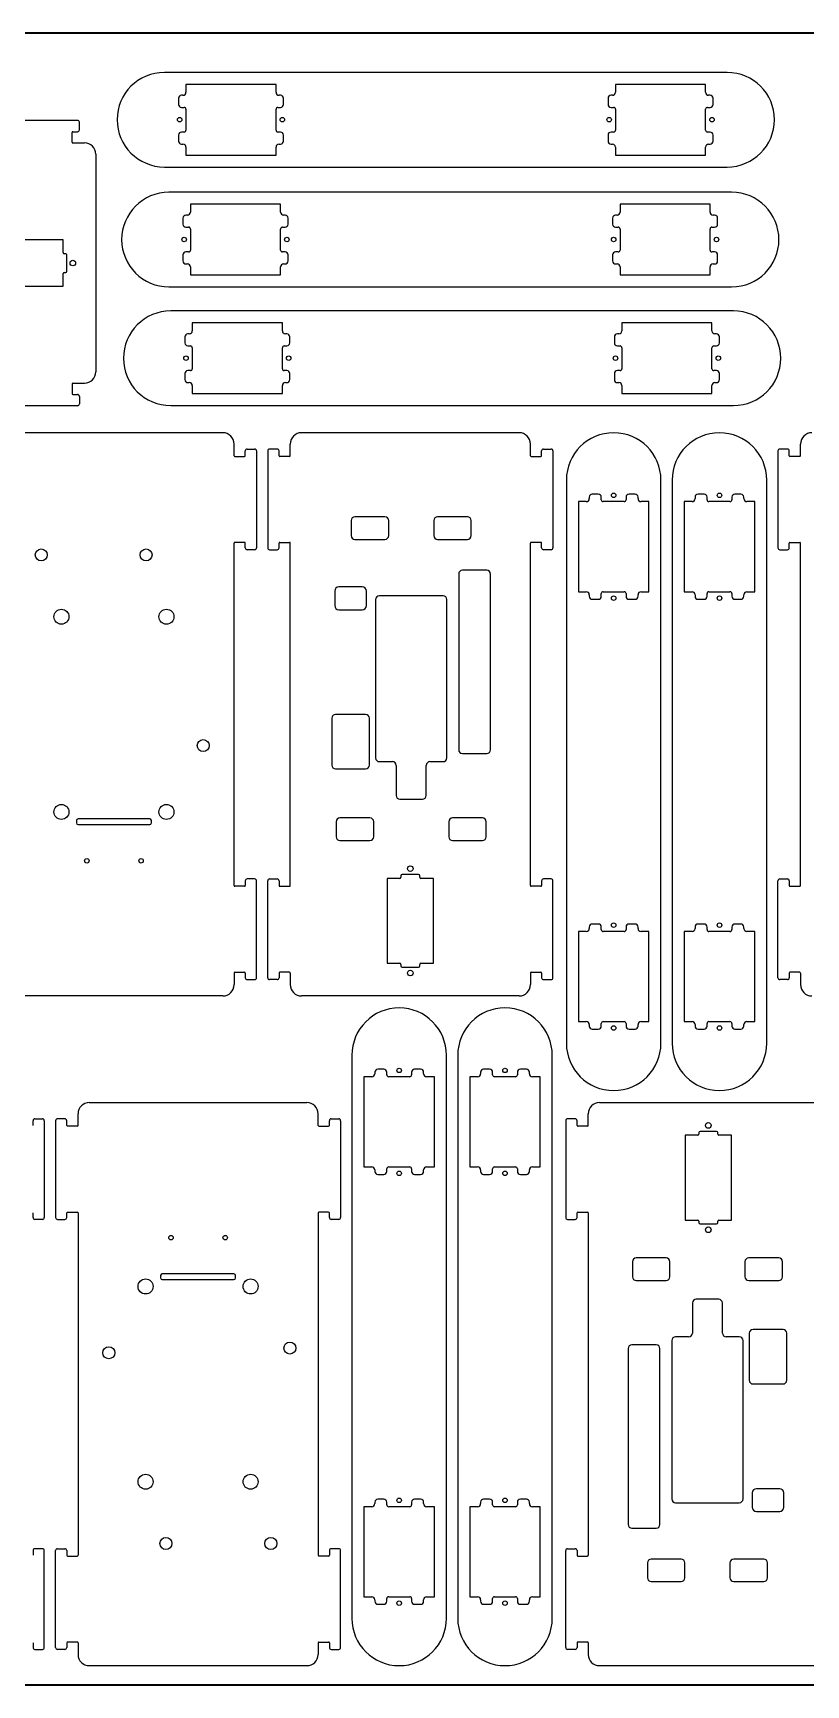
# Model space of a CAD drawing. Header units: millimetres. Extents: x 145 to 1025, y -83 to 357.
# Drawn here: x 438.5 to 644.6, y -83.2 to 356.8 of the extents above; entities that cross this region are included whole.
import ezdxf

# ---------------------------------------------------------------- set-up
doc = ezdxf.new("R2010")
doc.units = ezdxf.units.MM
doc.layers.get('0').update_dxf_attribs({"lineweight": 35})
doc.layers.add('粗实线层', color=7, linetype='Continuous', lineweight=35)

msp = doc.modelspace()

# ---------------------------------------------------------------- linework, layer by layer
at = {"color": 7, "linetype": 'Continuous', "lineweight": 25}
for p, q in [((623.57, 346.35), (473.57, 346.35)), ((477.32, 339.45), (477.32, 337.85)), ((478.52, 340.25), (478.12, 340.25)), ((503.32, 343.15), (479.32, 343.15)), ((479.32, 343.15), (479.32, 341.05)), ((503.32, 341.05), (503.32, 343.15)), ((504.52, 340.25), (504.12, 340.25)), ((505.32, 337.85), (505.32, 339.45)), ((591.82, 339.45), (591.82, 337.85)), ((593.02, 340.25), (592.62, 340.25)), ((617.82, 343.15), (593.82, 343.15)), ((593.82, 343.15), (593.82, 341.05)), ((617.82, 341.05), (617.82, 343.15)), ((619.02, 340.25), (618.62, 340.25)), ((619.82, 337.85), (619.82, 339.45)), ((478.12, 337.05), (478.82, 337.05)), ((479.32, 336.55), (479.32, 330.95)), ((503.32, 330.95), (503.32, 336.55)), ((503.82, 337.05), (504.52, 337.05)), ((592.62, 337.05), (593.32, 337.05)), ((593.82, 336.55), (593.82, 330.95)), ((617.82, 330.95), (617.82, 336.55)), ((618.32, 337.05), (619.02, 337.05)), ((450.41, 333.57), (424.61, 333.57)), ((448.96, 327.77), (448.96, 330.37)), ((449.16, 330.57), (450.41, 330.57)), ((450.91, 331.07), (450.91, 333.07)), ((478.82, 330.45), (478.12, 330.45)), ((504.52, 330.45), (503.82, 330.45)), ((593.32, 330.45), (592.62, 330.45)), ((619.02, 330.45), (618.32, 330.45)), ((449.16, 327.57), (452.26, 327.57)), ((477.32, 329.65), (477.32, 328.05)), ((478.12, 327.25), (478.52, 327.25)), ((479.32, 326.45), (479.32, 324.35)), ((503.32, 324.35), (503.32, 326.45)), ((504.12, 327.25), (504.52, 327.25)), ((505.32, 328.05), (505.32, 329.65)), ((591.82, 329.65), (591.82, 328.05)), ((592.62, 327.25), (593.02, 327.25)), ((593.82, 326.45), (593.82, 324.35)), ((617.82, 324.35), (617.82, 326.45)), ((618.62, 327.25), (619.02, 327.25)), ((619.82, 328.05), (619.82, 329.65)), ((455.26, 324.57), (455.26, 266.57)), ((479.32, 324.35), (503.32, 324.35)), ((593.82, 324.35), (617.82, 324.35)), ((473.57, 321.15), (623.57, 321.15)), ((624.77, 314.43), (474.77, 314.43)), ((479.72, 308.33), (479.32, 308.33)), ((504.52, 311.23), (480.52, 311.23)), ((480.52, 311.23), (480.52, 309.13)), ((504.52, 309.13), (504.52, 311.23)), ((505.72, 308.33), (505.32, 308.33)), ((594.22, 308.33), (593.82, 308.33)), ((619.02, 311.23), (595.02, 311.23)), ((595.02, 311.23), (595.02, 309.13)), ((619.02, 309.13), (619.02, 311.23)), ((620.22, 308.33), (619.82, 308.33)), ((478.52, 307.53), (478.52, 305.93)), ((479.32, 305.13), (480.02, 305.13)), ((480.52, 304.63), (480.52, 299.03)), ((504.52, 299.03), (504.52, 304.63)), ((505.02, 305.13), (505.72, 305.13)), ((506.52, 305.93), (506.52, 307.53)), ((593.02, 307.53), (593.02, 305.93)), ((593.82, 305.13), (594.52, 305.13)), ((595.02, 304.63), (595.02, 299.03)), ((619.02, 299.03), (619.02, 304.63)), ((619.52, 305.13), (620.22, 305.13)), ((621.02, 305.93), (621.02, 307.53)), ((446.56, 301.72), (423.96, 301.72)), ((446.56, 298.37), (446.56, 301.72)), ((447.26, 298.07), (446.86, 298.07)), ((447.56, 293.37), (447.56, 297.77)), ((478.52, 297.73), (478.52, 296.13)), ((480.02, 298.53), (479.32, 298.53)), ((479.32, 295.33), (479.72, 295.33)), ((505.72, 298.53), (505.02, 298.53)), ((505.32, 295.33), (505.72, 295.33)), ((506.52, 296.13), (506.52, 297.73)), ((593.02, 297.73), (593.02, 296.13)), ((594.52, 298.53), (593.82, 298.53)), ((593.82, 295.33), (594.22, 295.33)), ((620.22, 298.53), (619.52, 298.53)), ((619.82, 295.33), (620.22, 295.33)), ((621.02, 296.13), (621.02, 297.73)), ((446.56, 289.42), (446.56, 292.77)), ((446.86, 293.07), (447.26, 293.07)), ((480.52, 294.53), (480.52, 292.43)), ((480.52, 292.43), (504.52, 292.43)), ((504.52, 292.43), (504.52, 294.53)), ((595.02, 294.53), (595.02, 292.43)), ((595.02, 292.43), (619.02, 292.43)), ((619.02, 292.43), (619.02, 294.53)), ((423.96, 289.42), (446.56, 289.42)), ((474.77, 289.23), (624.77, 289.23)), ((625.26, 282.82), (475.26, 282.82)), ((505.01, 279.62), (481.01, 279.62)), ((481.01, 279.62), (481.01, 277.52)), ((505.01, 277.52), (505.01, 279.62)), ((619.51, 279.62), (595.51, 279.62)), ((595.51, 279.62), (595.51, 277.52)), ((619.51, 277.52), (619.51, 279.62)), ((479.01, 275.92), (479.01, 274.32)), ((480.21, 276.72), (479.81, 276.72)), ((479.81, 273.52), (480.51, 273.52)), ((481.01, 273.02), (481.01, 267.42)), ((505.01, 267.42), (505.01, 273.02)), ((505.51, 273.52), (506.21, 273.52)), ((506.21, 276.72), (505.81, 276.72)), ((507.01, 274.32), (507.01, 275.92)), ((593.51, 275.92), (593.51, 274.32)), ((594.71, 276.72), (594.31, 276.72)), ((594.31, 273.52), (595.01, 273.52)), ((595.51, 273.02), (595.51, 267.42)), ((619.51, 267.42), (619.51, 273.02)), ((620.01, 273.52), (620.71, 273.52)), ((620.71, 276.72), (620.31, 276.72)), ((621.51, 274.32), (621.51, 275.92)), ((479.01, 266.12), (479.01, 264.52)), ((480.51, 266.92), (479.81, 266.92)), ((506.21, 266.92), (505.51, 266.92)), ((507.01, 264.52), (507.01, 266.12)), ((593.51, 266.12), (593.51, 264.52)), ((595.01, 266.92), (594.31, 266.92)), ((620.71, 266.92), (620.01, 266.92)), ((621.51, 264.52), (621.51, 266.12)), ((448.96, 263.37), (448.96, 260.77)), ((449.16, 263.57), (452.26, 263.57)), ((449.16, 260.57), (450.41, 260.57)), ((450.91, 260.07), (450.91, 258.07)), ((479.81, 263.72), (480.21, 263.72)), ((481.01, 262.92), (481.01, 260.82)), ((481.01, 260.82), (505.01, 260.82)), ((505.01, 260.82), (505.01, 262.92)), ((505.81, 263.72), (506.21, 263.72)), ((594.31, 263.72), (594.71, 263.72)), ((595.51, 262.92), (595.51, 260.82)), ((595.51, 260.82), (619.51, 260.82)), ((619.51, 260.82), (619.51, 262.92)), ((620.31, 263.72), (620.71, 263.72)), ((450.41, 257.57), (424.61, 257.57)), ((475.26, 257.62), (625.26, 257.62)), ((489.12, 250.37), (431.12, 250.37)), ((492.12, 244.27), (492.12, 247.37)), ((507.12, 244.27), (507.12, 247.37)), ((568.12, 250.37), (510.12, 250.37)), ((571.12, 244.27), (571.12, 247.37)), ((643.12, 244.27), (643.12, 247.37)), ((492.32, 244.07), (494.92, 244.07)), ((495.12, 244.27), (495.12, 245.52)), ((495.62, 246.02), (497.62, 246.02)), ((498.12, 245.52), (498.12, 219.72)), ((501.12, 245.52), (501.12, 219.72)), ((503.62, 246.02), (501.62, 246.02)), ((504.12, 244.27), (504.12, 245.52)), ((506.92, 244.07), (504.32, 244.07)), ((571.32, 244.07), (573.92, 244.07)), ((574.12, 244.27), (574.12, 245.52)), ((574.62, 246.02), (576.62, 246.02)), ((577.12, 245.52), (577.12, 219.72)), ((637.12, 245.52), (637.12, 219.72)), ((639.62, 246.02), (637.62, 246.02)), ((640.12, 244.27), (640.12, 245.52)), ((642.92, 244.07), (640.32, 244.07)), ((580.72, 237.77), (580.72, 87.77)), ((605.92, 87.77), (605.92, 237.77)), ((608.92, 237.77), (608.92, 87.77)), ((634.12, 87.77), (634.12, 237.77)), ((586.82, 233.22), (586.82, 232.82)), ((589.22, 234.02), (587.62, 234.02)), ((590.02, 232.52), (590.02, 233.22)), ((596.62, 233.22), (596.62, 232.52)), ((599.02, 234.02), (597.42, 234.02)), ((599.82, 232.82), (599.82, 233.22)), ((615.02, 233.22), (615.02, 232.82)), ((617.42, 234.02), (615.82, 234.02)), ((618.22, 232.52), (618.22, 233.22)), ((624.82, 233.22), (624.82, 232.52)), ((627.22, 234.02), (625.62, 234.02)), ((628.02, 232.82), (628.02, 233.22)), ((586.02, 232.02), (583.92, 232.02)), ((583.92, 232.02), (583.92, 208.02)), ((596.12, 232.02), (590.52, 232.02)), ((602.72, 232.02), (600.62, 232.02)), ((602.72, 208.02), (602.72, 232.02)), ((614.22, 232.02), (612.12, 232.02)), ((612.12, 232.02), (612.12, 208.02)), ((624.32, 232.02), (618.72, 232.02)), ((630.92, 232.02), (628.82, 232.02)), ((630.92, 208.02), (630.92, 232.02)), ((523.36, 226.97), (523.36, 222.97)), ((532.36, 227.97), (524.36, 227.97)), ((533.36, 222.97), (533.36, 226.97)), ((545.36, 226.97), (545.36, 222.97)), ((554.36, 227.97), (546.36, 227.97)), ((555.36, 222.97), (555.36, 226.97)), ((492.12, 129.77), (492.12, 220.97)), ((494.92, 221.17), (492.32, 221.17)), ((495.12, 219.72), (495.12, 220.97)), ((504.12, 219.72), (504.12, 220.97)), ((504.32, 221.17), (506.92, 221.17)), ((507.12, 129.77), (507.12, 220.97)), ((524.36, 221.97), (532.36, 221.97)), ((546.36, 221.97), (554.36, 221.97)), ((571.12, 129.77), (571.12, 220.97)), ((573.92, 221.17), (571.32, 221.17)), ((574.12, 219.72), (574.12, 220.97)), ((640.12, 219.72), (640.12, 220.97)), ((640.32, 221.17), (642.92, 221.17)), ((643.12, 129.77), (643.12, 220.97)), ((497.62, 219.22), (495.62, 219.22)), ((501.62, 219.22), (503.62, 219.22)), ((576.62, 219.22), (574.62, 219.22)), ((637.62, 219.22), (639.62, 219.22)), ((552.01, 212.73), (552.01, 165.92)), ((559.48, 213.73), (553.01, 213.73)), ((560.48, 165.92), (560.48, 212.73)), ((518.97, 208.2), (518.97, 204.37)), ((526.31, 209.32), (520.09, 209.32)), ((527.44, 204.37), (527.44, 208.2)), ((547.86, 206.97), (530.86, 206.97)), ((583.92, 208.02), (586.02, 208.02)), ((586.82, 207.22), (586.82, 206.82)), ((590.02, 206.82), (590.02, 207.52)), ((590.52, 208.02), (596.12, 208.02)), ((596.62, 207.52), (596.62, 206.82)), ((599.82, 206.82), (599.82, 207.22)), ((600.62, 208.02), (602.72, 208.02)), ((612.12, 208.02), (614.22, 208.02)), ((615.02, 207.22), (615.02, 206.82)), ((618.22, 206.82), (618.22, 207.52)), ((618.72, 208.02), (624.32, 208.02)), ((624.82, 207.52), (624.82, 206.82)), ((628.02, 206.82), (628.02, 207.22)), ((628.82, 208.02), (630.92, 208.02)), ((520.09, 203.24), (526.31, 203.24)), ((529.86, 205.97), (529.86, 163.77)), ((548.86, 163.77), (548.86, 205.97)), ((587.62, 206.02), (589.22, 206.02)), ((597.42, 206.02), (599.02, 206.02)), ((615.82, 206.02), (617.42, 206.02)), ((625.62, 206.02), (627.22, 206.02)), ((518.21, 174.34), (518.21, 161.84)), ((527.21, 175.34), (519.21, 175.34)), ((528.21, 161.84), (528.21, 174.34)), ((553.01, 164.92), (559.48, 164.92)), ((519.21, 160.84), (527.21, 160.84)), ((530.86, 162.77), (534.36, 162.77)), ((535.36, 161.77), (535.36, 153.77)), ((543.36, 153.77), (543.36, 161.77)), ((544.36, 162.77), (547.86, 162.77)), ((536.36, 152.77), (542.36, 152.77)), ((450.12, 147.08), (450.12, 146.48)), ((469.67, 147.53), (450.57, 147.53)), ((450.57, 146.03), (469.67, 146.03)), ((470.12, 146.48), (470.12, 147.08)), ((519.36, 146.77), (519.36, 142.77)), ((528.36, 147.77), (520.36, 147.77)), ((529.36, 142.77), (529.36, 146.77)), ((549.36, 146.77), (549.36, 142.77)), ((558.36, 147.77), (550.36, 147.77)), ((559.36, 142.77), (559.36, 146.77)), ((520.36, 141.77), (528.36, 141.77)), ((550.36, 141.77), (558.36, 141.77)), ((536.62, 132.37), (536.62, 131.97)), ((541.32, 132.67), (536.92, 132.67)), ((541.62, 131.97), (541.62, 132.37)), ((494.92, 129.57), (492.32, 129.57)), ((495.12, 131.02), (495.12, 129.77)), ((497.62, 131.52), (495.62, 131.52)), ((498.12, 105.22), (498.12, 131.02)), ((501.12, 105.22), (501.12, 131.02)), ((501.62, 131.52), (503.62, 131.52)), ((504.12, 131.02), (504.12, 129.77)), ((504.32, 129.57), (506.92, 129.57)), ((532.97, 131.67), (532.97, 109.07)), ((536.32, 131.67), (532.97, 131.67)), ((545.27, 131.67), (541.92, 131.67)), ((545.27, 109.07), (545.27, 131.67)), ((573.92, 129.57), (571.32, 129.57)), ((574.12, 131.02), (574.12, 129.77)), ((576.62, 131.52), (574.62, 131.52)), ((577.12, 105.22), (577.12, 131.02)), ((637.12, 105.22), (637.12, 131.02)), ((637.62, 131.52), (639.62, 131.52)), ((640.12, 131.02), (640.12, 129.77)), ((640.32, 129.57), (642.92, 129.57)), ((589.22, 119.52), (587.62, 119.52)), ((599.02, 119.52), (597.42, 119.52)), ((617.42, 119.52), (615.82, 119.52)), ((627.22, 119.52), (625.62, 119.52)), ((586.02, 117.52), (583.92, 117.52)), ((583.92, 117.52), (583.92, 93.52)), ((586.82, 118.72), (586.82, 118.32)), ((590.02, 118.02), (590.02, 118.72)), ((596.12, 117.52), (590.52, 117.52)), ((596.62, 118.72), (596.62, 118.02)), ((599.82, 118.32), (599.82, 118.72)), ((602.72, 117.52), (600.62, 117.52)), ((602.72, 93.52), (602.72, 117.52)), ((614.22, 117.52), (612.12, 117.52)), ((612.12, 117.52), (612.12, 93.52)), ((615.02, 118.72), (615.02, 118.32)), ((618.22, 118.02), (618.22, 118.72)), ((624.32, 117.52), (618.72, 117.52)), ((624.82, 118.72), (624.82, 118.02)), ((628.02, 118.32), (628.02, 118.72)), ((630.92, 117.52), (628.82, 117.52)), ((630.92, 93.52), (630.92, 117.52)), ((492.12, 106.47), (492.12, 103.37)), ((492.32, 106.67), (494.92, 106.67)), ((495.12, 106.47), (495.12, 105.22)), ((504.12, 106.47), (504.12, 105.22)), ((506.92, 106.67), (504.32, 106.67)), ((507.12, 106.47), (507.12, 103.37)), ((532.97, 109.07), (536.32, 109.07)), ((536.62, 108.77), (536.62, 108.37)), ((536.92, 108.07), (541.32, 108.07)), ((541.62, 108.37), (541.62, 108.77)), ((541.92, 109.07), (545.27, 109.07)), ((571.12, 106.47), (571.12, 103.37)), ((571.32, 106.67), (573.92, 106.67)), ((574.12, 106.47), (574.12, 105.22)), ((640.12, 106.47), (640.12, 105.22)), ((642.92, 106.67), (640.32, 106.67)), ((643.12, 106.47), (643.12, 103.37)), ((495.62, 104.72), (497.62, 104.72)), ((503.62, 104.72), (501.62, 104.72)), ((574.62, 104.72), (576.62, 104.72)), ((639.62, 104.72), (637.62, 104.72)), ((489.12, 100.37), (431.12, 100.37)), ((568.12, 100.37), (510.12, 100.37)), ((583.92, 93.52), (586.02, 93.52)), ((586.82, 92.72), (586.82, 92.32)), ((590.02, 92.32), (590.02, 93.02)), ((590.52, 93.52), (596.12, 93.52)), ((596.62, 93.02), (596.62, 92.32)), ((599.82, 92.32), (599.82, 92.72)), ((600.62, 93.52), (602.72, 93.52)), ((612.12, 93.52), (614.22, 93.52)), ((615.02, 92.72), (615.02, 92.32)), ((618.22, 92.32), (618.22, 93.02)), ((618.72, 93.52), (624.32, 93.52)), ((624.82, 93.02), (624.82, 92.32)), ((628.02, 92.32), (628.02, 92.72)), ((628.82, 93.52), (630.92, 93.52)), ((587.62, 91.52), (589.22, 91.52)), ((597.42, 91.52), (599.02, 91.52)), ((615.82, 91.52), (617.42, 91.52)), ((625.62, 91.52), (627.22, 91.52)), ((523.55, 84.58), (523.55, -65.42)), ((548.75, -65.42), (548.75, 84.58)), ((551.75, 84.58), (551.75, -65.42)), ((576.95, -65.42), (576.95, 84.58)), ((529.65, 80.03), (529.65, 79.63)), ((532.05, 80.83), (530.45, 80.83)), ((532.85, 79.33), (532.85, 80.03)), ((539.45, 80.03), (539.45, 79.33)), ((541.85, 80.83), (540.25, 80.83)), ((542.65, 79.63), (542.65, 80.03)), ((557.85, 80.03), (557.85, 79.63)), ((560.25, 80.83), (558.65, 80.83)), ((561.05, 79.33), (561.05, 80.03)), ((567.65, 80.03), (567.65, 79.33)), ((570.05, 80.83), (568.45, 80.83)), ((570.85, 79.63), (570.85, 80.03)), ((528.85, 78.83), (526.75, 78.83)), ((526.75, 78.83), (526.75, 54.83)), ((538.95, 78.83), (533.35, 78.83)), ((545.55, 78.83), (543.45, 78.83)), ((545.55, 54.83), (545.55, 78.83)), ((557.05, 78.83), (554.95, 78.83)), ((554.95, 78.83), (554.95, 54.83)), ((567.15, 78.83), (561.55, 78.83)), ((573.75, 78.83), (571.65, 78.83)), ((573.75, 54.83), (573.75, 78.83)), ((453.55, 71.98), (511.55, 71.98)), ((589.55, 71.98), (647.55, 71.98)), ((438.55, 65.88), (438.55, 67.13)), ((439.05, 67.63), (441.05, 67.63)), ((441.55, 67.13), (441.55, 41.33)), ((444.55, 67.13), (444.55, 41.33)), ((447.05, 67.63), (445.05, 67.63)), ((447.55, 65.88), (447.55, 67.13)), ((450.55, 65.88), (450.55, 68.98)), ((514.55, 65.88), (514.55, 68.98)), ((517.55, 65.88), (517.55, 67.13)), ((518.05, 67.63), (520.05, 67.63)), ((520.55, 67.13), (520.55, 41.33)), ((580.55, 67.13), (580.55, 41.33)), ((583.05, 67.63), (581.05, 67.63)), ((583.55, 65.88), (583.55, 67.13)), ((586.55, 65.88), (586.55, 68.98)), ((450.35, 65.68), (447.75, 65.68)), ((514.75, 65.68), (517.35, 65.68)), ((586.35, 65.68), (583.75, 65.68)), ((612.4, 63.28), (612.4, 40.68)), ((615.75, 63.28), (612.4, 63.28)), ((616.05, 63.98), (616.05, 63.58)), ((620.75, 64.28), (616.35, 64.28)), ((621.05, 63.58), (621.05, 63.98)), ((624.7, 63.28), (621.35, 63.28)), ((624.7, 40.68), (624.7, 63.28)), ((526.75, 54.83), (528.85, 54.83)), ((529.65, 54.03), (529.65, 53.63)), ((530.45, 52.83), (532.05, 52.83)), ((532.85, 53.63), (532.85, 54.33)), ((533.35, 54.83), (538.95, 54.83)), ((539.45, 54.33), (539.45, 53.63)), ((540.25, 52.83), (541.85, 52.83)), ((542.65, 53.63), (542.65, 54.03)), ((543.45, 54.83), (545.55, 54.83)), ((554.95, 54.83), (557.05, 54.83)), ((557.85, 54.03), (557.85, 53.63)), ((558.65, 52.83), (560.25, 52.83)), ((561.05, 53.63), (561.05, 54.33)), ((561.55, 54.83), (567.15, 54.83)), ((567.65, 54.33), (567.65, 53.63)), ((568.45, 52.83), (570.05, 52.83)), ((570.85, 53.63), (570.85, 54.03)), ((571.65, 54.83), (573.75, 54.83)), ((438.55, 41.33), (438.55, 42.58)), ((441.05, 40.83), (439.05, 40.83)), ((445.05, 40.83), (447.05, 40.83)), ((447.55, 41.33), (447.55, 42.58)), ((447.75, 42.78), (450.35, 42.78)), ((450.55, 42.58), (450.55, -48.62)), ((514.55, 42.58), (514.55, -48.62)), ((517.35, 42.78), (514.75, 42.78)), ((517.55, 41.33), (517.55, 42.58)), ((520.05, 40.83), (518.05, 40.83)), ((581.05, 40.83), (583.05, 40.83)), ((583.55, 41.33), (583.55, 42.58)), ((583.75, 42.78), (586.35, 42.78)), ((586.55, 42.58), (586.55, -48.62)), ((612.4, 40.68), (615.75, 40.68)), ((616.05, 40.38), (616.05, 39.98)), ((616.35, 39.68), (620.75, 39.68)), ((621.05, 39.98), (621.05, 40.38)), ((621.35, 40.68), (624.7, 40.68)), ((598.31, 29.58), (598.31, 25.58)), ((607.31, 30.58), (599.31, 30.58)), ((608.31, 25.58), (608.31, 29.58)), ((628.31, 29.58), (628.31, 25.58)), ((637.31, 30.58), (629.31, 30.58)), ((638.31, 25.58), (638.31, 29.58)), ((472.55, 25.87), (472.55, 25.27)), ((492.1, 26.32), (473, 26.32)), ((473, 24.82), (492.1, 24.82)), ((492.55, 25.27), (492.55, 25.87)), ((599.31, 24.58), (607.31, 24.58)), ((629.31, 24.58), (637.31, 24.58)), ((614.31, 18.58), (614.31, 10.58)), ((621.31, 19.58), (615.31, 19.58)), ((622.31, 10.58), (622.31, 18.58)), ((613.31, 9.58), (609.81, 9.58)), ((626.81, 9.58), (623.31, 9.58)), ((629.46, 10.51), (629.46, -1.99)), ((638.46, 11.51), (630.46, 11.51)), ((639.46, -1.99), (639.46, 10.51)), ((597.19, 6.43), (597.19, -40.38)), ((604.66, 7.43), (598.19, 7.43)), ((605.66, -40.38), (605.66, 6.43)), ((608.81, 8.58), (608.81, -33.62)), ((627.81, -33.62), (627.81, 8.58)), ((630.46, -2.99), (638.46, -2.99)), ((529.65, -34.47), (529.65, -34.87)), ((532.05, -33.67), (530.45, -33.67)), ((532.85, -35.17), (532.85, -34.47)), ((539.45, -34.47), (539.45, -35.17)), ((541.85, -33.67), (540.25, -33.67)), ((542.65, -34.87), (542.65, -34.47)), ((557.85, -34.47), (557.85, -34.87)), ((560.25, -33.67), (558.65, -33.67)), ((561.05, -35.17), (561.05, -34.47)), ((567.65, -34.47), (567.65, -35.17)), ((570.05, -33.67), (568.45, -33.67)), ((570.85, -34.87), (570.85, -34.47)), ((609.81, -34.62), (626.81, -34.62)), ((630.23, -32.01), (630.23, -35.85)), ((637.57, -30.89), (631.35, -30.89)), ((638.7, -35.85), (638.7, -32.01)), ((528.85, -35.67), (526.75, -35.67)), ((526.75, -35.67), (526.75, -59.67)), ((538.95, -35.67), (533.35, -35.67)), ((545.55, -35.67), (543.45, -35.67)), ((545.55, -59.67), (545.55, -35.67)), ((557.05, -35.67), (554.95, -35.67)), ((554.95, -35.67), (554.95, -59.67)), ((567.15, -35.67), (561.55, -35.67)), ((573.75, -35.67), (571.65, -35.67)), ((573.75, -59.67), (573.75, -35.67)), ((631.35, -36.97), (637.57, -36.97)), ((598.19, -41.38), (604.66, -41.38)), ((438.55, -47.37), (438.55, -48.62)), ((441.05, -46.87), (439.05, -46.87)), ((441.55, -73.17), (441.55, -47.37)), ((444.55, -73.17), (444.55, -47.37)), ((445.05, -46.87), (447.05, -46.87)), ((447.55, -47.37), (447.55, -48.62)), ((517.55, -47.37), (517.55, -48.62)), ((520.05, -46.87), (518.05, -46.87)), ((520.55, -73.17), (520.55, -47.37)), ((580.55, -73.17), (580.55, -47.37)), ((581.05, -46.87), (583.05, -46.87)), ((583.55, -47.37), (583.55, -48.62)), ((447.75, -48.82), (450.35, -48.82)), ((517.35, -48.82), (514.75, -48.82)), ((583.75, -48.82), (586.35, -48.82)), ((602.31, -50.62), (602.31, -54.62)), ((611.31, -49.62), (603.31, -49.62)), ((612.31, -54.62), (612.31, -50.62)), ((624.31, -50.62), (624.31, -54.62)), ((633.31, -49.62), (625.31, -49.62)), ((634.31, -54.62), (634.31, -50.62)), ((603.31, -55.62), (611.31, -55.62)), ((625.31, -55.62), (633.31, -55.62)), ((526.75, -59.67), (528.85, -59.67)), ((529.65, -60.47), (529.65, -60.87)), ((532.85, -60.87), (532.85, -60.17)), ((533.35, -59.67), (538.95, -59.67)), ((539.45, -60.17), (539.45, -60.87)), ((542.65, -60.87), (542.65, -60.47)), ((543.45, -59.67), (545.55, -59.67)), ((554.95, -59.67), (557.05, -59.67)), ((557.85, -60.47), (557.85, -60.87)), ((561.05, -60.87), (561.05, -60.17)), ((561.55, -59.67), (567.15, -59.67)), ((567.65, -60.17), (567.65, -60.87)), ((570.85, -60.87), (570.85, -60.47)), ((571.65, -59.67), (573.75, -59.67)), ((530.45, -61.67), (532.05, -61.67)), ((540.25, -61.67), (541.85, -61.67)), ((558.65, -61.67), (560.25, -61.67)), ((568.45, -61.67), (570.05, -61.67)), ((438.55, -71.92), (438.55, -73.17)), ((439.05, -73.67), (441.05, -73.67)), ((447.05, -73.67), (445.05, -73.67)), ((447.55, -71.92), (447.55, -73.17)), ((450.35, -71.72), (447.75, -71.72)), ((450.55, -71.92), (450.55, -75.02)), ((514.55, -71.92), (514.55, -75.02)), ((514.75, -71.72), (517.35, -71.72)), ((517.55, -71.92), (517.55, -73.17)), ((518.05, -73.67), (520.05, -73.67)), ((583.05, -73.67), (581.05, -73.67)), ((583.55, -71.92), (583.55, -73.17)), ((586.35, -71.72), (583.75, -71.72)), ((586.55, -71.92), (586.55, -75.02)), ((453.55, -78.02), (511.55, -78.02)), ((589.55, -78.02), (647.55, -78.02))]:
    msp.add_line(p, q, dxfattribs=at)
for centre, radius in [((477.62, 333.75), 0.6), ((505.02, 333.75), 0.6), ((592.12, 333.75), 0.6), ((619.52, 333.75), 0.6), ((478.82, 301.83), 0.6), ((506.22, 301.83), 0.6), ((593.32, 301.83), 0.6), ((620.72, 301.83), 0.6), ((449.16, 295.57), 0.75), ((479.31, 270.22), 0.6), ((506.71, 270.22), 0.6), ((593.81, 270.22), 0.6), ((621.21, 270.22), 0.6), ((593.32, 233.72), 0.6), ((621.52, 233.72), 0.6), ((440.74, 217.83), 1.6), ((468.68, 217.83), 1.6), ((593.32, 206.32), 0.6), ((621.52, 206.32), 0.6), ((446.12, 201.37), 2), ((474.12, 201.37), 2), ((483.92, 167.03), 1.6), ((446.12, 149.37), 2), ((474.12, 149.37), 2), ((452.89, 136.37), 0.6), ((467.35, 136.37), 0.6), ((539.12, 134.27), 0.75), ((593.32, 119.22), 0.6), ((621.52, 119.22), 0.6), ((539.12, 106.47), 0.75), ((593.32, 91.82), 0.6), ((621.52, 91.82), 0.6), ((536.15, 80.53), 0.6), ((564.35, 80.53), 0.6), ((618.55, 65.88), 0.75), ((536.15, 53.13), 0.6), ((564.35, 53.13), 0.6), ((475.32, 35.98), 0.6), ((489.78, 35.98), 0.6), ((618.55, 38.08), 0.75), ((468.55, 22.98), 2), ((496.55, 22.98), 2), ((458.75, 5.32), 1.6), ((507.01, 6.59), 1.6), ((468.55, -29.02), 2), ((496.55, -29.02), 2), ((536.15, -33.97), 0.6), ((564.35, -33.97), 0.6), ((473.99, -45.48), 1.6), ((501.93, -45.48), 1.6), ((536.15, -61.37), 0.6), ((564.35, -61.37), 0.6)]:
    msp.add_circle(centre, radius, dxfattribs=at)
for centre, radius, start, end in [((473.57, 333.75), 12.6, 90, 270), ((623.57, 333.75), 12.6, 270, 90), ((478.12, 339.45), 0.8, 90, 180), ((478.52, 341.05), 0.8, 270, 0), ((504.12, 341.05), 0.8, 180, 270), ((504.52, 339.45), 0.8, 0, 90), ((592.62, 339.45), 0.8, 90, 180), ((593.02, 341.05), 0.8, 270, 360), ((618.62, 341.05), 0.8, 180, 270), ((619.02, 339.45), 0.8, 0, 90), ((478.12, 337.85), 0.8, 180, 270), ((478.82, 336.55), 0.5, 0, 90), ((503.82, 336.55), 0.5, 90, 180), ((504.52, 337.85), 0.8, 270, 360), ((592.62, 337.85), 0.8, 180, 270), ((593.32, 336.55), 0.5, 0, 90), ((618.32, 336.55), 0.5, 90, 180), ((619.02, 337.85), 0.8, 270, 0), ((449.16, 330.37), 0.2, 90, 180), ((450.41, 333.07), 0.5, 0, 90), ((450.41, 331.07), 0.5, 270, 360), ((478.12, 329.65), 0.8, 90, 180), ((478.82, 330.95), 0.5, 270, 0), ((503.82, 330.95), 0.5, 180, 270), ((504.52, 329.65), 0.8, 0, 90), ((592.62, 329.65), 0.8, 90, 180), ((593.32, 330.95), 0.5, 270, 360), ((618.32, 330.95), 0.5, 180, 270), ((619.02, 329.65), 0.8, 0, 90), ((449.16, 327.77), 0.2, 180, 270), ((452.26, 324.57), 3, 0, 90), ((478.12, 328.05), 0.8, 180, 270), ((478.52, 326.45), 0.8, 0, 90), ((504.12, 326.45), 0.8, 90, 180), ((504.52, 328.05), 0.8, 270, 0), ((592.62, 328.05), 0.8, 180, 270), ((593.02, 326.45), 0.8, 360, 90), ((618.62, 326.45), 0.8, 90, 180), ((619.02, 328.05), 0.8, 270, 0), ((474.77, 301.83), 12.6, 90, 270), ((624.77, 301.83), 12.6, 270, 90), ((479.32, 307.53), 0.8, 90, 180), ((479.72, 309.13), 0.8, 270, 0), ((505.32, 309.13), 0.8, 180, 270), ((505.72, 307.53), 0.8, 0, 90), ((593.82, 307.53), 0.8, 90, 180), ((594.22, 309.13), 0.8, 270, 360), ((619.82, 309.13), 0.8, 180, 270), ((620.22, 307.53), 0.8, 0, 90), ((479.32, 305.93), 0.8, 180, 270), ((480.02, 304.63), 0.5, 0, 90), ((505.02, 304.63), 0.5, 90, 180), ((505.72, 305.93), 0.8, 270, 0), ((593.82, 305.93), 0.8, 180, 270), ((594.52, 304.63), 0.5, 0, 90), ((619.52, 304.63), 0.5, 90, 180), ((620.22, 305.93), 0.8, 270, 0), ((446.86, 298.37), 0.3, 180, 270), ((447.26, 297.77), 0.3, 0, 90), ((479.32, 297.73), 0.8, 90, 180), ((479.32, 296.13), 0.8, 180, 270), ((479.72, 294.53), 0.8, 0, 90), ((480.02, 299.03), 0.5, 270, 0), ((505.02, 299.03), 0.5, 180, 270), ((505.32, 294.53), 0.8, 90, 180), ((505.72, 297.73), 0.8, 0, 90), ((505.72, 296.13), 0.8, 270, 0), ((593.82, 297.73), 0.8, 90, 180), ((593.82, 296.13), 0.8, 180, 270), ((594.22, 294.53), 0.8, 0, 90), ((594.52, 299.03), 0.5, 270, 360), ((619.52, 299.03), 0.5, 180, 270), ((619.82, 294.53), 0.8, 90, 180), ((620.22, 297.73), 0.8, 0, 90), ((620.22, 296.13), 0.8, 270, 0), ((446.86, 292.77), 0.3, 90, 180), ((447.26, 293.37), 0.3, 270, 0), ((475.26, 270.22), 12.6, 90, 270), ((625.26, 270.22), 12.6, 270, 90), ((480.21, 277.52), 0.8, 270, 0), ((505.81, 277.52), 0.8, 180, 270), ((594.71, 277.52), 0.8, 270, 0), ((620.31, 277.52), 0.8, 180, 270), ((479.81, 275.92), 0.8, 90, 180), ((479.81, 274.32), 0.8, 180, 270), ((480.51, 273.02), 0.5, 360, 90), ((505.51, 273.02), 0.5, 90, 180), ((506.21, 275.92), 0.8, 0, 90), ((506.21, 274.32), 0.8, 270, 0), ((594.31, 275.92), 0.8, 90, 180), ((594.31, 274.32), 0.8, 180, 270), ((595.01, 273.02), 0.5, 0, 90), ((620.01, 273.02), 0.5, 90, 180), ((620.71, 275.92), 0.8, 0, 90), ((620.71, 274.32), 0.8, 270, 0), ((452.26, 266.57), 3, 270, 0), ((479.81, 266.12), 0.8, 90, 180), ((479.81, 264.52), 0.8, 180, 270), ((480.51, 267.42), 0.5, 270, 0), ((505.51, 267.42), 0.5, 180, 270), ((506.21, 266.12), 0.8, 0, 90), ((506.21, 264.52), 0.8, 270, 0), ((594.31, 266.12), 0.8, 90, 180), ((594.31, 264.52), 0.8, 180, 270), ((595.01, 267.42), 0.5, 270, 0), ((620.01, 267.42), 0.5, 180, 270), ((620.71, 266.12), 0.8, 0, 90), ((620.71, 264.52), 0.8, 270, 0), ((449.16, 263.37), 0.2, 90, 180), ((449.16, 260.77), 0.2, 180, 270), ((450.41, 260.07), 0.5, 0, 90), ((480.21, 262.92), 0.8, 0, 90), ((505.81, 262.92), 0.8, 90, 180), ((594.71, 262.92), 0.8, 0, 90), ((620.31, 262.92), 0.8, 90, 180), ((450.41, 258.07), 0.5, 270, 360), ((489.12, 247.37), 3, 0, 90), ((510.12, 247.37), 3, 90, 180), ((568.12, 247.37), 3, 0, 90), ((593.32, 237.77), 12.6, 0, 180), ((621.52, 237.77), 12.6, 0, 180), ((646.12, 247.37), 3, 90, 180), ((492.32, 244.27), 0.2, 180, 270), ((494.92, 244.27), 0.2, 270, 0), ((495.62, 245.52), 0.5, 90, 180), ((497.62, 245.52), 0.5, 0, 90), ((501.62, 245.52), 0.5, 90, 180), ((503.62, 245.52), 0.5, 0, 90), ((504.32, 244.27), 0.2, 180, 270), ((506.92, 244.27), 0.2, 270, 0), ((571.32, 244.27), 0.2, 180, 270), ((573.92, 244.27), 0.2, 270, 0), ((574.62, 245.52), 0.5, 90, 180), ((576.62, 245.52), 0.5, 0, 90), ((637.62, 245.52), 0.5, 90, 180), ((639.62, 245.52), 0.5, 0, 90), ((640.32, 244.27), 0.2, 180, 270), ((642.92, 244.27), 0.2, 270, 0), ((587.62, 233.22), 0.8, 90, 180), ((589.22, 233.22), 0.8, 0, 90), ((597.42, 233.22), 0.8, 90, 180), ((599.02, 233.22), 0.8, 0, 90), ((615.82, 233.22), 0.8, 90, 180), ((617.42, 233.22), 0.8, 360, 90), ((625.62, 233.22), 0.8, 90, 180), ((627.22, 233.22), 0.8, 0, 90), ((586.02, 232.82), 0.8, 270, 0), ((590.52, 232.52), 0.5, 180, 270), ((596.12, 232.52), 0.5, 270, 360), ((600.62, 232.82), 0.8, 180, 270), ((614.22, 232.82), 0.8, 270, 0), ((618.72, 232.52), 0.5, 180, 270), ((624.32, 232.52), 0.5, 270, 360), ((628.82, 232.82), 0.8, 180, 270), ((524.36, 226.97), 1, 90, 180), ((532.36, 226.97), 1, 0, 90), ((546.36, 226.97), 1, 90, 180), ((554.36, 226.97), 1, 0, 90), ((492.32, 220.97), 0.2, 90, 180), ((494.92, 220.97), 0.2, 0, 90), ((504.32, 220.97), 0.2, 90, 180), ((506.92, 220.97), 0.2, 0, 90), ((524.36, 222.97), 1, 180, 270), ((532.36, 222.97), 1, 270, 0), ((546.36, 222.97), 1, 180, 270), ((554.36, 222.97), 1, 270, 0), ((571.32, 220.97), 0.2, 90, 180), ((573.92, 220.97), 0.2, 0, 90), ((640.32, 220.97), 0.2, 90, 180), ((642.92, 220.97), 0.2, 360, 90), ((495.62, 219.72), 0.5, 180, 270), ((497.62, 219.72), 0.5, 270, 0), ((501.62, 219.72), 0.5, 180, 270), ((503.62, 219.72), 0.5, 270, 0), ((574.62, 219.72), 0.5, 180, 270), ((576.62, 219.72), 0.5, 270, 0), ((637.62, 219.72), 0.5, 180, 270), ((639.62, 219.72), 0.5, 270, 0), ((553.01, 212.73), 1, 90, 180), ((559.48, 212.73), 1, 0, 90), ((520.09, 208.2), 1.12, 90, 180), ((526.31, 208.2), 1.12, 0, 90), ((530.86, 205.97), 1, 90, 180), ((547.86, 205.97), 1, 0, 90), ((586.02, 207.22), 0.8, 0, 90), ((587.62, 206.82), 0.8, 180, 270), ((589.22, 206.82), 0.8, 270, 0), ((590.52, 207.52), 0.5, 90, 180), ((596.12, 207.52), 0.5, 360, 90), ((597.42, 206.82), 0.8, 180, 270), ((599.02, 206.82), 0.8, 270, 360), ((600.62, 207.22), 0.8, 90, 180), ((614.22, 207.22), 0.8, 0, 90), ((615.82, 206.82), 0.8, 180, 270), ((617.42, 206.82), 0.8, 270, 0), ((618.72, 207.52), 0.5, 90, 180), ((624.32, 207.52), 0.5, 0, 90), ((625.62, 206.82), 0.8, 180, 270), ((627.22, 206.82), 0.8, 270, 0), ((628.82, 207.22), 0.8, 90, 180), ((520.09, 204.37), 1.12, 180, 270), ((526.31, 204.37), 1.12, 270, 0), ((519.21, 174.34), 1, 90, 180), ((527.21, 174.34), 1, 0, 90), ((530.86, 163.77), 1, 180, 270), ((547.86, 163.77), 1, 270, 360), ((553.01, 165.92), 1, 180, 270), ((559.48, 165.92), 1, 270, 0), ((519.21, 161.84), 1, 180, 270), ((527.21, 161.84), 1, 270, 0), ((534.36, 161.77), 1, 0, 90), ((544.36, 161.77), 1, 90, 180), ((536.36, 153.77), 1, 180, 270), ((542.36, 153.77), 1, 270, 360), ((450.57, 147.08), 0.45, 90, 180), ((450.57, 146.48), 0.45, 180, 270), ((469.67, 147.08), 0.45, 0, 90), ((469.67, 146.48), 0.45, 270, 0), ((520.36, 146.77), 1, 90, 180), ((528.36, 146.77), 1, 360, 90), ((550.36, 146.77), 1, 90, 180), ((558.36, 146.77), 1, 0, 90), ((520.36, 142.77), 1, 180, 270), ((528.36, 142.77), 1, 270, 0), ((550.36, 142.77), 1, 180, 270), ((558.36, 142.77), 1, 270, 0), ((536.92, 132.37), 0.3, 90, 180), ((541.32, 132.37), 0.3, 0, 90), ((492.32, 129.77), 0.2, 180, 270), ((494.92, 129.77), 0.2, 270, 360), ((495.62, 131.02), 0.5, 90, 180), ((497.62, 131.02), 0.5, 360, 90), ((501.62, 131.02), 0.5, 90, 180), ((503.62, 131.02), 0.5, 0, 90), ((504.32, 129.77), 0.2, 180, 270), ((506.92, 129.77), 0.2, 270, 0), ((536.32, 131.97), 0.3, 270, 0), ((541.92, 131.97), 0.3, 180, 270), ((571.32, 129.77), 0.2, 180, 270), ((573.92, 129.77), 0.2, 270, 0), ((574.62, 131.02), 0.5, 90, 180), ((576.62, 131.02), 0.5, 0, 90), ((637.62, 131.02), 0.5, 90, 180), ((639.62, 131.02), 0.5, 0, 90), ((640.32, 129.77), 0.2, 180, 270), ((642.92, 129.77), 0.2, 270, 0), ((587.62, 118.72), 0.8, 90, 180), ((589.22, 118.72), 0.8, 0, 90), ((597.42, 118.72), 0.8, 90, 180), ((599.02, 118.72), 0.8, 0, 90), ((615.82, 118.72), 0.8, 90, 180), ((617.42, 118.72), 0.8, 0, 90), ((625.62, 118.72), 0.8, 90, 180), ((627.22, 118.72), 0.8, 0, 90), ((586.02, 118.32), 0.8, 270, 0), ((590.52, 118.02), 0.5, 180, 270), ((596.12, 118.02), 0.5, 270, 0), ((600.62, 118.32), 0.8, 180, 270), ((614.22, 118.32), 0.8, 270, 0), ((618.72, 118.02), 0.5, 180, 270), ((624.32, 118.02), 0.5, 270, 360), ((628.82, 118.32), 0.8, 180, 270), ((492.32, 106.47), 0.2, 90, 180), ((494.92, 106.47), 0.2, 0, 90), ((504.32, 106.47), 0.2, 90, 180), ((506.92, 106.47), 0.2, 0, 90), ((536.32, 108.77), 0.3, 0, 90), ((536.92, 108.37), 0.3, 180, 270), ((541.32, 108.37), 0.3, 270, 0), ((541.92, 108.77), 0.3, 90, 180), ((571.32, 106.47), 0.2, 90, 180), ((573.92, 106.47), 0.2, 360, 90), ((640.32, 106.47), 0.2, 90, 180), ((642.92, 106.47), 0.2, 360, 90), ((489.12, 103.37), 3, 270, 0), ((495.62, 105.22), 0.5, 180, 270), ((497.62, 105.22), 0.5, 270, 0), ((501.62, 105.22), 0.5, 180, 270), ((503.62, 105.22), 0.5, 270, 0), ((510.12, 103.37), 3, 180, 270), ((568.12, 103.37), 3, 270, 0), ((574.62, 105.22), 0.5, 180, 270), ((576.62, 105.22), 0.5, 270, 0), ((637.62, 105.22), 0.5, 180, 270), ((639.62, 105.22), 0.5, 270, 360), ((646.12, 103.37), 3, 180, 270), ((536.15, 84.58), 12.6, 0, 180), ((564.35, 84.58), 12.6, 0, 180), ((586.02, 92.72), 0.8, 0, 90), ((590.52, 93.02), 0.5, 90, 180), ((596.12, 93.02), 0.5, 0, 90), ((600.62, 92.72), 0.8, 90, 180), ((614.22, 92.72), 0.8, 0, 90), ((618.72, 93.02), 0.5, 90, 180), ((624.32, 93.02), 0.5, 0, 90), ((628.82, 92.72), 0.8, 90, 180), ((587.62, 92.32), 0.8, 180, 270), ((589.22, 92.32), 0.8, 270, 0), ((597.42, 92.32), 0.8, 180, 270), ((599.02, 92.32), 0.8, 270, 0), ((615.82, 92.32), 0.8, 180, 270), ((617.42, 92.32), 0.8, 270, 0), ((625.62, 92.32), 0.8, 180, 270), ((627.22, 92.32), 0.8, 270, 0), ((593.32, 87.77), 12.6, 180, 360), ((621.52, 87.77), 12.6, 180, 360), ((528.85, 79.63), 0.8, 270, 360), ((530.45, 80.03), 0.8, 90, 180), ((532.05, 80.03), 0.8, 0, 90), ((533.35, 79.33), 0.5, 180, 270), ((538.95, 79.33), 0.5, 270, 0), ((540.25, 80.03), 0.8, 90, 180), ((541.85, 80.03), 0.8, 0, 90), ((543.45, 79.63), 0.8, 180, 270), ((557.05, 79.63), 0.8, 270, 0), ((558.65, 80.03), 0.8, 90, 180), ((560.25, 80.03), 0.8, 360, 90), ((561.55, 79.33), 0.5, 180, 270), ((567.15, 79.33), 0.5, 270, 360), ((568.45, 80.03), 0.8, 90, 180), ((570.05, 80.03), 0.8, 0, 90), ((571.65, 79.63), 0.8, 180, 270), ((453.55, 68.98), 3, 90, 180), ((511.55, 68.98), 3, 0, 90), ((589.55, 68.98), 3, 90, 180), ((439.05, 67.13), 0.5, 90, 180), ((441.05, 67.13), 0.5, 0, 90), ((445.05, 67.13), 0.5, 90, 180), ((447.05, 67.13), 0.5, 0, 90), ((518.05, 67.13), 0.5, 90, 180), ((520.05, 67.13), 0.5, 0, 90), ((581.05, 67.13), 0.5, 90, 180), ((583.05, 67.13), 0.5, 0, 90), ((447.75, 65.88), 0.2, 180, 270), ((450.35, 65.88), 0.2, 270, 0), ((514.75, 65.88), 0.2, 180, 270), ((517.35, 65.88), 0.2, 270, 0), ((583.75, 65.88), 0.2, 180, 270), ((586.35, 65.88), 0.2, 270, 0), ((615.75, 63.58), 0.3, 270, 360), ((616.35, 63.98), 0.3, 90, 180), ((620.75, 63.98), 0.3, 0, 90), ((621.35, 63.58), 0.3, 180, 270), ((528.85, 54.03), 0.8, 0, 90), ((530.45, 53.63), 0.8, 180, 270), ((532.05, 53.63), 0.8, 270, 360), ((533.35, 54.33), 0.5, 90, 180), ((538.95, 54.33), 0.5, 0, 90), ((540.25, 53.63), 0.8, 180, 270), ((541.85, 53.63), 0.8, 270, 0), ((543.45, 54.03), 0.8, 90, 180), ((557.05, 54.03), 0.8, 0, 90), ((558.65, 53.63), 0.8, 180, 270), ((560.25, 53.63), 0.8, 270, 0), ((561.55, 54.33), 0.5, 90, 180), ((567.15, 54.33), 0.5, 0, 90), ((568.45, 53.63), 0.8, 180, 270), ((570.05, 53.63), 0.8, 270, 360), ((571.65, 54.03), 0.8, 90, 180), ((439.05, 41.33), 0.5, 180, 270), ((441.05, 41.33), 0.5, 270, 0), ((445.05, 41.33), 0.5, 180, 270), ((447.05, 41.33), 0.5, 270, 360), ((447.75, 42.58), 0.2, 90, 180), ((450.35, 42.58), 0.2, 0, 90), ((514.75, 42.58), 0.2, 90, 180), ((517.35, 42.58), 0.2, 0, 90), ((518.05, 41.33), 0.5, 180, 270), ((520.05, 41.33), 0.5, 270, 0), ((581.05, 41.33), 0.5, 180, 270), ((583.05, 41.33), 0.5, 270, 360), ((583.75, 42.58), 0.2, 90, 180), ((586.35, 42.58), 0.2, 0, 90), ((615.75, 40.38), 0.3, 360, 90), ((616.35, 39.98), 0.3, 180, 270), ((620.75, 39.98), 0.3, 270, 360), ((621.35, 40.38), 0.3, 90, 180), ((599.31, 29.58), 1, 90, 180), ((607.31, 29.58), 1, 360, 90), ((629.31, 29.58), 1, 90, 180), ((637.31, 29.58), 1, 0, 90), ((473, 25.87), 0.45, 90, 180), ((473, 25.27), 0.45, 180, 270), ((492.1, 25.87), 0.45, 0, 90), ((492.1, 25.27), 0.45, 270, 0), ((599.31, 25.58), 1, 180, 270), ((607.31, 25.58), 1, 270, 0), ((629.31, 25.58), 1, 180, 270), ((637.31, 25.58), 1, 270, 360), ((615.31, 18.58), 1, 90, 180), ((621.31, 18.58), 1, 0, 90), ((609.81, 8.58), 1, 90, 180), ((613.31, 10.58), 1, 270, 360), ((623.31, 10.58), 1, 180, 270), ((626.81, 8.58), 1, 0, 90), ((630.46, 10.51), 1, 90, 180), ((638.46, 10.51), 1, 0, 90), ((598.19, 6.43), 1, 90, 180), ((604.66, 6.43), 1, 360, 90), ((630.46, -1.99), 1, 180, 270), ((638.46, -1.99), 1, 270, 360), ((528.85, -34.87), 0.8, 270, 0), ((530.45, -34.47), 0.8, 90, 180), ((532.05, -34.47), 0.8, 360, 90), ((533.35, -35.17), 0.5, 180, 270), ((538.95, -35.17), 0.5, 270, 0), ((540.25, -34.47), 0.8, 90, 180), ((541.85, -34.47), 0.8, 0, 90), ((543.45, -34.87), 0.8, 180, 270), ((557.05, -34.87), 0.8, 270, 0), ((558.65, -34.47), 0.8, 90, 180), ((560.25, -34.47), 0.8, 0, 90), ((561.55, -35.17), 0.5, 180, 270), ((567.15, -35.17), 0.5, 270, 360), ((568.45, -34.47), 0.8, 90, 180), ((570.05, -34.47), 0.8, 0, 90), ((571.65, -34.87), 0.8, 180, 270), ((609.81, -33.62), 1, 180, 270), ((626.81, -33.62), 1, 270, 0), ((631.35, -32.01), 1.12, 90, 180), ((637.57, -32.01), 1.12, 0, 90), ((631.35, -35.85), 1.12, 180, 270), ((637.57, -35.85), 1.12, 270, 0), ((598.19, -40.38), 1, 180, 270), ((604.66, -40.38), 1, 270, 0), ((439.05, -47.37), 0.5, 90, 180), ((441.05, -47.37), 0.5, 0, 90), ((445.05, -47.37), 0.5, 90, 180), ((447.05, -47.37), 0.5, 0, 90), ((518.05, -47.37), 0.5, 90, 180), ((520.05, -47.37), 0.5, 0, 90), ((581.05, -47.37), 0.5, 90, 180), ((583.05, -47.37), 0.5, 0, 90), ((447.75, -48.62), 0.2, 180, 270), ((450.35, -48.62), 0.2, 270, 360), ((514.75, -48.62), 0.2, 180, 270), ((517.35, -48.62), 0.2, 270, 360), ((583.75, -48.62), 0.2, 180, 270), ((586.35, -48.62), 0.2, 270, 360), ((603.31, -50.62), 1, 90, 180), ((611.31, -50.62), 1, 0, 90), ((625.31, -50.62), 1, 90, 180), ((633.31, -50.62), 1, 360, 90), ((603.31, -54.62), 1, 180, 270), ((611.31, -54.62), 1, 270, 0), ((625.31, -54.62), 1, 180, 270), ((633.31, -54.62), 1, 270, 0), ((528.85, -60.47), 0.8, 0, 90), ((530.45, -60.87), 0.8, 180, 270), ((532.05, -60.87), 0.8, 270, 0), ((533.35, -60.17), 0.5, 90, 180), ((538.95, -60.17), 0.5, 0, 90), ((540.25, -60.87), 0.8, 180, 270), ((541.85, -60.87), 0.8, 270, 0), ((543.45, -60.47), 0.8, 90, 180), ((557.05, -60.47), 0.8, 0, 90), ((558.65, -60.87), 0.8, 180, 270), ((560.25, -60.87), 0.8, 270, 0), ((561.55, -60.17), 0.5, 90, 180), ((567.15, -60.17), 0.5, 0, 90), ((568.45, -60.87), 0.8, 180, 270), ((570.05, -60.87), 0.8, 270, 360), ((571.65, -60.47), 0.8, 90, 180), ((536.15, -65.42), 12.6, 180, 360), ((564.35, -65.42), 12.6, 180, 360), ((439.05, -73.17), 0.5, 180, 270), ((441.05, -73.17), 0.5, 270, 0), ((445.05, -73.17), 0.5, 180, 270), ((447.05, -73.17), 0.5, 270, 0), ((447.75, -71.92), 0.2, 90, 180), ((450.35, -71.92), 0.2, 0, 90), ((514.75, -71.92), 0.2, 90, 180), ((517.35, -71.92), 0.2, 0, 90), ((518.05, -73.17), 0.5, 180, 270), ((520.05, -73.17), 0.5, 270, 0), ((581.05, -73.17), 0.5, 180, 270), ((583.05, -73.17), 0.5, 270, 0), ((583.75, -71.92), 0.2, 90, 180), ((586.35, -71.92), 0.2, 0, 90), ((453.55, -75.02), 3, 180, 270), ((511.55, -75.02), 3, 270, 0), ((589.55, -75.02), 3, 180, 270)]:
    msp.add_arc(centre, radius, start, end, dxfattribs=at)
at = {"layer": '粗实线层'}
for p, q in [((1025.25, 356.84), (145.25, 356.84)), ((145.25, -83.16), (1025.25, -83.16))]:
    msp.add_line(p, q, dxfattribs=at)

doc.saveas('drawing.dxf')
